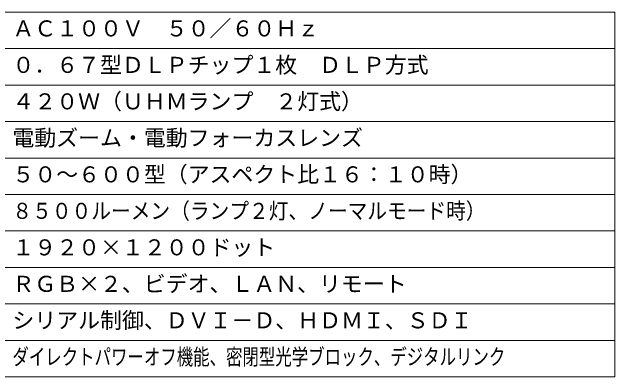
# Model space of a CAD drawing. Units: millimetres, scale not verified. Extents: x -63 to 62, y -56 to 57.
# Drawn here: x -20.1 to 62.5, y -56.5 to -6.5 of the extents above; entities that cross this region are included whole.
import ezdxf
from ezdxf.enums import TextEntityAlignment as Align

# ---------------------------------------------------------------- set-up
doc = ezdxf.new("R2010")
doc.units = ezdxf.units.MM
doc.header["$LTSCALE"] = 0.125
doc.layers.add('0-3_WAKU', color=1, linetype='Continuous', lineweight=18)
doc.layers.add('0-4_MOJI1', color=7, linetype='Continuous')
doc.styles.add('ＭＳ ゴシック', font='')
doc.styles.get('ＭＳ ゴシック').set_extended_font_data('MS Gothic')

msp = doc.modelspace()

# ---------------------------------------------------------------- linework, layer by layer
at = {"layer": '0-3_WAKU', "color": 4}
for p, q in [((62.4874, -6.4961), (-62.5126, -6.4961)), ((62.4874, -56.4961), (62.4874, -6.4961)), ((-62.5126, -56.4961), (62.4874, -56.4961))]:
    msp.add_line(p, q, dxfattribs=at)
at = {"layer": '0-3_WAKU'}
for p, q in [((-62.5126, -11.4961), (62.4874, -11.4961)), ((-62.5126, -16.4961), (62.4874, -16.4961)), ((-62.5126, -21.4961), (62.4874, -21.4961)), ((-62.5126, -26.4961), (62.4874, -26.4961)), ((-62.5126, -31.4961), (62.4874, -31.4961)), ((-62.5126, -36.4961), (62.4874, -36.4961)), ((-62.5126, -41.4961), (62.4874, -41.4961)), ((-62.5126, -46.4961), (62.4874, -46.4961)), ((-62.5126, -51.4961), (62.4874, -51.4961))]:
    msp.add_line(p, q, dxfattribs=at)

# ---------------------------------------------------------------- texts
at = {"layer": '0-4_MOJI1', "style": 'ＭＳ ゴシック'}
for s, p in [('ＡＣ１００Ｖ\u3000５０／６０Ｈｚ', (-20.0126, -10.4961)), ('０．６７型ＤＬＰチップ１枚\u3000ＤＬＰ方式', (-20.0126, -15.4961)), ('４２０Ｗ（ＵＨＭランプ\u3000２灯式）\u3000', (-20.0126, -20.4961)), ('電動ズーム・電動フォーカスレンズ', (-20.0126, -25.4961)), ('５０～６００型（アスペクト比１６：１０時）', (-20.0126, -30.4961)), ('１９２０×１２００ドット', (-20.0126, -40.4961)), ('ＲＧＢ×２、ビデオ、ＬＡＮ、リモート', (-20.0126, -45.4961)), ('シリアル制御、ＤＶＩ－Ｄ、ＨＤＭＩ、ＳＤＩ', (-20.0126, -50.4961))]:
    msp.add_text(s, height=2.199, dxfattribs=at).set_placement(p, align=Align.BOTTOM_LEFT)
for s, width, p in [('８５００ルーメン（ランプ２灯、ノーマルモード時）', 0.9, (-20.0126, -35.4961)), ('ダイレクトパワーオフ機能、密閉型光学ブロック、デジタルリンク', 0.75, (-20.0126, -55.4961))]:
    msp.add_text(s, height=2.199, dxfattribs=dict(at, width=width)).set_placement(p, align=Align.BOTTOM_LEFT)

doc.saveas('drawing.dxf')
